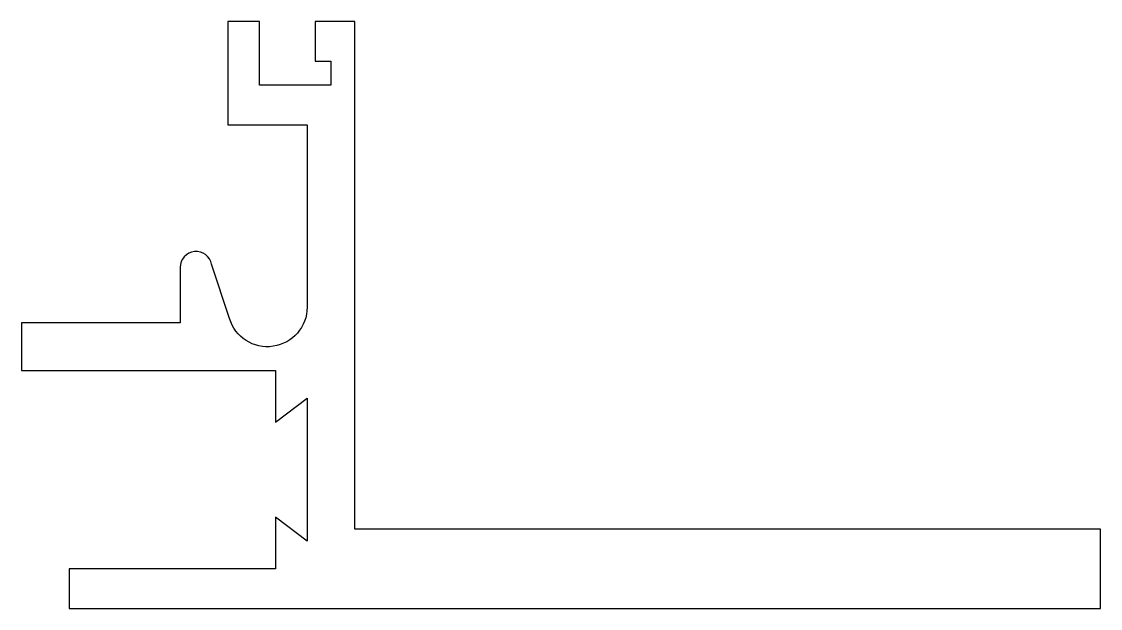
# Model space of a CAD drawing. Extents: x 434.5 to 502.5, y 221 to 258.
import ezdxf

# ---------------------------------------------------------------- set-up
doc = ezdxf.new("R2010")
doc.units = 0
doc.layers.add('ANA', color=220, linetype='CONTINUOUS')

msp = doc.modelspace()

# ---------------------------------------------------------------- linework, layer by layer
at = {"layer": 'ANA', "color": 0}
msp.add_lwpolyline([(450.469, 226.73), (450.469, 223.48), (437.469, 223.48), (437.469, 220.98), (502.469, 220.98), (502.469, 225.98), (455.469, 225.98), (455.469, 257.98), (452.969, 257.98), (452.969, 255.48), (453.969, 255.48), (453.969, 253.98), (449.469, 253.98), (449.469, 257.98), (447.469, 257.98), (447.469, 251.48), (452.469, 251.48), (452.469, 239.98, -0.86507), (447.573, 239.268), (446.448, 242.683, 0.902834), (444.469, 242.48), (444.469, 238.98), (434.469, 238.98), (434.469, 235.98), (450.469, 235.98), (450.469, 232.73), (452.469, 234.23), (452.469, 225.23)], format="xyb", close=True, dxfattribs=at)

doc.saveas('drawing.dxf')
